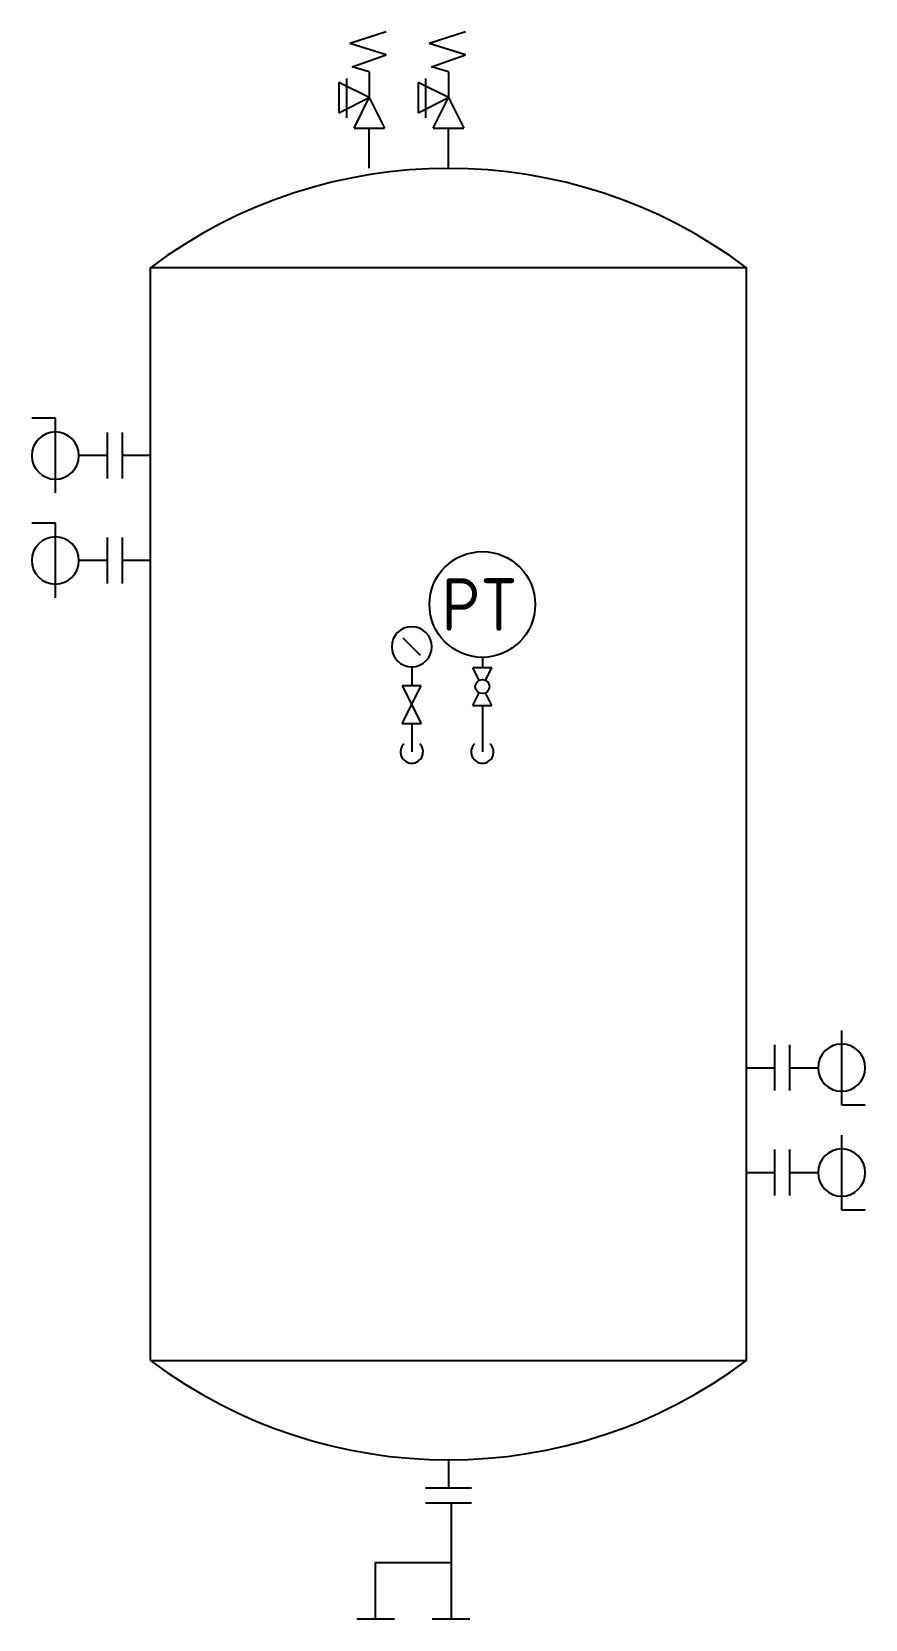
# Model space of a CAD drawing. Header units: millimetres. Extents: x -418 to 883, y -30 to 1351.
# Drawn here: x -272.3 to -240.5, y 1047 to 1107.6 of the extents above; entities that cross this region are included whole.
import ezdxf
from ezdxf.enums import TextEntityAlignment as Align

# ---------------------------------------------------------------- set-up
doc = ezdxf.new("R2010")
doc.units = ezdxf.units.MM
doc.header["$LTSCALE"] = 10
for name, color, linetype in [('M-CWTR-VAVE', 2, 'Continuous'), ('M6-F01$0$M-CWTR-VAVE', 3, 'Continuous'), ('U-CDA-EQ', 22, 'Continuous'), ('U-CDA-PIPE', 203, 'Continuous'), ('U-CDA-TXT', 3, 'Continuous'), ('U-CDA-V', 2, 'Continuous'), ('U-CW-V', 3, 'Continuous'), ('U-PCW-VALVE', 2, 'Continuous')]:
    doc.layers.add(name, color=color, linetype=linetype)
doc.styles.add('AA-TXT', font='isocp.shx', dxfattribs={"bigfont": 'chineset.shx'})

# ---------------------------------------------------------------- blocks, each defined once
blk = doc.blocks.new('A$C05D23F1C')
at = {"layer": 'U-CW-V', "color": 2}
for p, q in [((1.25, 0), (1.25, 3.951)), ((1.25, 3.951), (2.503, 3.951))]:
    blk.add_line(p, q, dxfattribs=at)
blk.add_circle((1.25, 1.975), 1.25, dxfattribs=at)
blk = doc.blocks.new('A$C66643FB5')
at = {"layer": 'U-CW-V', "color": 2}
for p, q in [((0.604, 5.11), (1.523, 6.03)), ((1.062, 4.506), (1.062, 3.504)), ((1.562, 3.504), (0.562, 1.505)), ((1.562, 1.505), (0.562, 3.504)), ((0.562, 3.504), (1.562, 3.504)), ((1.562, 1.505), (0.562, 1.505)), ((1.062, 1.505), (1.062, 0))]:
    blk.add_line(p, q, dxfattribs=at)
blk.add_circle((1.062, 5.568), 1.062, dxfattribs=at)

msp = doc.modelspace()

# ---------------------------------------------------------------- linework, layer by layer
at = {"layer": 'M-CWTR-VAVE'}
for p, q in [((-258.755, 1107.569), (-260.148, 1107.127)), ((-255.732, 1107.569), (-257.125, 1107.127)), ((-258.755, 1106.685), (-260.148, 1107.127)), ((-260.057, 1106.235), (-258.755, 1106.685)), ((-255.732, 1106.685), (-257.125, 1107.127)), ((-257.035, 1106.235), (-255.732, 1106.685)), ((-259.406, 1106.04), (-260.057, 1106.235)), ((-259.406, 1106.04), (-259.406, 1105.057)), ((-256.384, 1106.04), (-257.035, 1106.235)), ((-256.384, 1106.04), (-256.384, 1105.057)), ((-260.567, 1105.638), (-260.567, 1104.477)), ((-259.406, 1105.057), (-260.567, 1105.638)), ((-260.278, 1105.783), (-260.278, 1104.283)), ((-257.544, 1105.638), (-257.544, 1104.477)), ((-256.384, 1105.057), (-257.544, 1105.638)), ((-257.256, 1105.783), (-257.256, 1104.283)), ((-260.567, 1104.477), (-259.406, 1105.057)), ((-259.987, 1103.897), (-259.406, 1105.057)), ((-259.406, 1105.057), (-258.826, 1103.897)), ((-257.544, 1104.477), (-256.384, 1105.057)), ((-256.964, 1103.897), (-256.384, 1105.057)), ((-256.384, 1105.057), (-255.803, 1103.897)), ((-259.987, 1103.897), (-258.826, 1103.897)), ((-256.964, 1103.897), (-255.803, 1103.897))]:
    msp.add_line(p, q, dxfattribs=at)
at = {"layer": 'M6-F01$0$M-CWTR-VAVE'}
for p, q in [((-259.406, 1102.362), (-259.406, 1103.897)), ((-256.384, 1102.362), (-256.384, 1103.897))]:
    msp.add_line(p, q, dxfattribs=at)
at = {"layer": 'U-CDA-EQ'}
for p, q in [((-267.748, 1098.574), (-245.019, 1098.574)), ((-267.748, 1056.902), (-267.748, 1098.574)), ((-245.019, 1056.902), (-245.019, 1098.574)), ((-267.748, 1091.408), (-268.828, 1091.408)), ((-267.748, 1087.408), (-268.828, 1087.408)), ((-245.019, 1068.068), (-243.939, 1068.068)), ((-245.019, 1064.068), (-243.939, 1064.068)), ((-267.748, 1056.902), (-245.019, 1056.902)), ((-256.384, 1053.114), (-256.384, 1052.034)), ((-256.284, 1051.466), (-256.284, 1047.036))]:
    msp.add_line(p, q, dxfattribs=at)
msp.add_lwpolyline([(-259.165, 1047.036), (-259.165, 1049.196), (-256.284, 1049.196)], dxfattribs=at)
for centre, start, end in [((-256.384, 1083.42), 53.1301, 126.8699), ((-256.384, 1072.056), 233.1301, 306.8699)]:
    msp.add_arc(centre, 18.941, start, end, dxfattribs=at)
at = {"layer": 'U-CDA-PIPE'}
for p, q in [((-269.397, 1091.408), (-270.477, 1091.408)), ((-269.397, 1087.408), (-270.477, 1087.408)), ((-243.37, 1068.068), (-242.29, 1068.068)), ((-243.37, 1064.068), (-242.29, 1064.068))]:
    msp.add_line(p, q, dxfattribs=at)
at = {"layer": 'U-CDA-V'}
for p, q in [((-269.397, 1092.284), (-269.397, 1090.531)), ((-268.828, 1092.284), (-268.828, 1090.531)), ((-269.397, 1088.284), (-269.397, 1086.531)), ((-268.828, 1088.284), (-268.828, 1086.531)), ((-254.732, 1083.32), (-255.452, 1083.32)), ((-255.213, 1082.841), (-255.452, 1083.32)), ((-254.972, 1082.841), (-254.732, 1083.32)), ((-255.452, 1081.88), (-255.213, 1082.358)), ((-254.732, 1081.88), (-254.972, 1082.358)), ((-255.452, 1081.88), (-254.732, 1081.88)), ((-243.939, 1067.192), (-243.939, 1068.945)), ((-243.37, 1067.192), (-243.37, 1068.945)), ((-243.939, 1063.192), (-243.939, 1064.945)), ((-243.37, 1063.192), (-243.37, 1064.945)), ((-255.507, 1052.034), (-257.26, 1052.034)), ((-255.507, 1051.466), (-257.26, 1051.466)), ((-258.445, 1047.036), (-259.885, 1047.036)), ((-255.564, 1047.036), (-257.004, 1047.036))]:
    msp.add_line(p, q, dxfattribs=at)
msp.add_circle((-255.092, 1082.6), 0.27, dxfattribs=at)
for centre in [(-257.785, 1080.108), (-255.092, 1080.108)]:
    msp.add_arc(centre, 0.43, 134.70586, 45.29414, dxfattribs=at)
at = {"layer": 'U-PCW-VALVE'}
for p, q in [((-255.092, 1083.715), (-255.092, 1083.32)), ((-255.092, 1081.88), (-255.092, 1080.108))]:
    msp.add_line(p, q, dxfattribs=at)
msp.add_circle((-255.092, 1085.731), 2.016, dxfattribs=at)

# ---------------------------------------------------------------- block references
at = {"layer": 'U-CDA-TXT', "xscale": -0.7199999999999819}
for name, p, yscale, zscale in [('A$C05D23F1C', (-270.477, 1089.986), 0.7199999999999819, 0.7199999999999819), ('A$C05D23F1C', (-270.477, 1085.986), 0.7199999999999819, 0.7199999999999819), ('A$C66643FB5', (-257.02, 1080.108), 0.7200000000000046, 0.7199999999999989)]:
    msp.add_blockref(name, p, dxfattribs=dict(at, yscale=yscale, zscale=zscale))
at = {"layer": 'U-CDA-TXT', "xscale": -0.7199999999999819, "yscale": 0.7200000000000046, "zscale": 0.7199999999999989, "rotation": 180}
for p in [(-242.29, 1069.49), (-242.29, 1065.49)]:
    msp.add_blockref('A$C05D23F1C', p, dxfattribs=at)

# ---------------------------------------------------------------- texts
at = {"layer": 'U-PCW-VALVE', "style": 'AA-TXT'}
msp.add_text('PT', height=2, dxfattribs=at).set_placement((-255.202, 1085.731), align=Align.MIDDLE)

doc.saveas('drawing.dxf')
